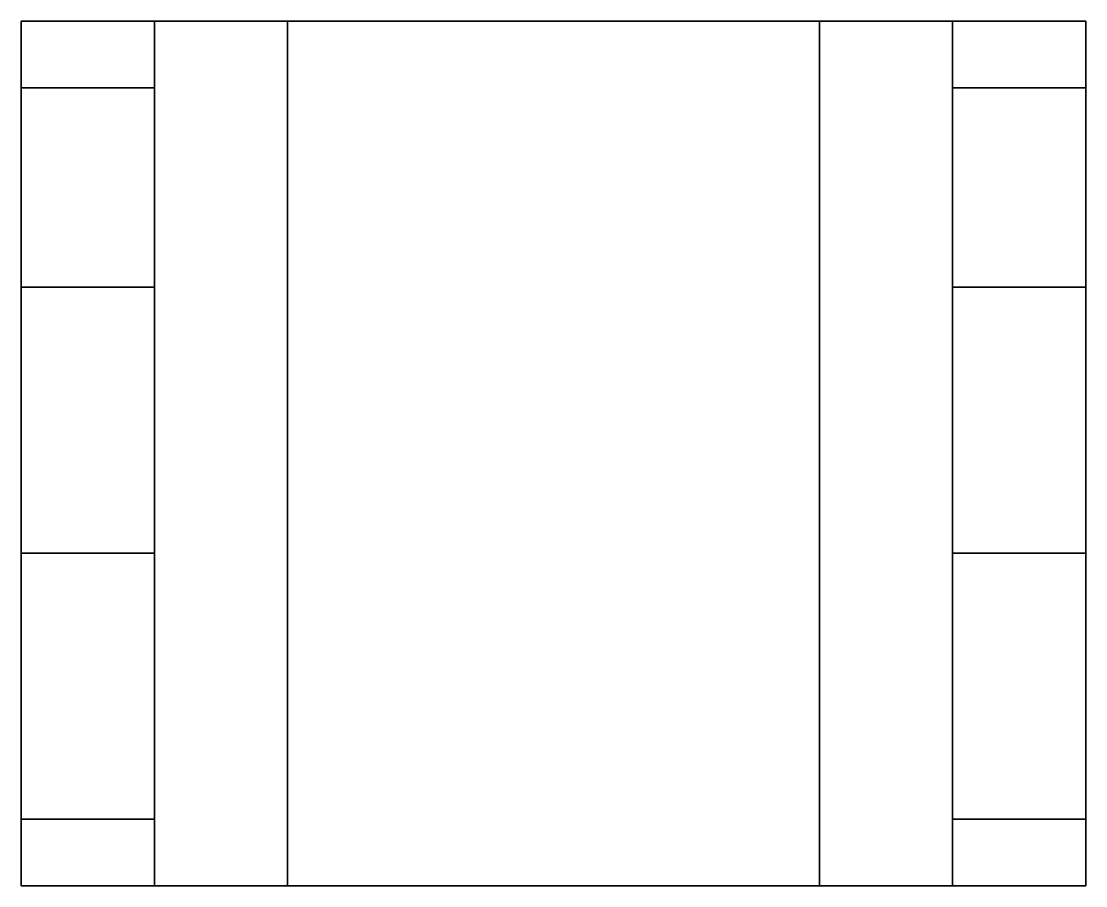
# Model space of a CAD drawing. Extents: x -0.08 to 0.08, y -0.06 to 0.07.
import ezdxf

# ---------------------------------------------------------------- set-up
doc = ezdxf.new("R2010")
doc.units = 0
doc.layers.add('MG_MOUNT', color=5, linetype='CONTINUOUS')

msp = doc.modelspace()

# ---------------------------------------------------------------- linework, layer by layer
at = {"layer": 'MG_MOUNT'}
for points in [[(-0.08, 0.07, 2.28), (-0.08, -0.06, 2.28), (-0.08, -0.06, 2.33), (-0.08, 0.07, 2.33)], [(0.08, 0.07, 2.33), (0.08, 0.07, 2.28), (-0.08, 0.07, 2.28), (-0.08, 0.07, 2.33)], [(0.08, 0.07, 2.28), (0.08, -0.06, 2.28), (-0.08, -0.06, 2.28), (-0.08, 0.07, 2.28)], [(-0.08, 0.07, 2.33), (-0.08, -0.06, 2.33), (-0.08, -0.05, 2.42), (-0.08, 0.06, 2.42)], [(-0.06, 0.06, 2.42), (-0.06, 0.07, 2.33), (-0.08, 0.07, 2.33), (-0.08, 0.06, 2.42)], [(-0.06, 0.07, 2.33), (-0.06, -0.06, 2.33), (0.06, -0.06, 2.33), (0.06, 0.07, 2.33)], [(-0.06, -0.05, 2.42), (-0.06, -0.06, 2.33), (-0.06, 0.07, 2.33), (-0.06, 0.06, 2.42)], [(-0.04, 0.07, 2.19), (-0.04, -0.06, 2.19), (-0.04, -0.06, 2.28), (-0.04, 0.07, 2.28)], [(0.04, 0.07, 2.28), (0.04, 0.07, 2.19), (-0.04, 0.07, 2.19), (-0.04, 0.07, 2.28)], [(0.04, -0.06, 2.28), (0.04, -0.06, 2.19), (0.04, 0.07, 2.19), (0.04, 0.07, 2.28)], [(0.08, 0.06, 2.42), (0.08, 0.07, 2.33), (0.06, 0.07, 2.33), (0.06, 0.06, 2.42)], [(0.06, 0.07, 2.33), (0.06, -0.06, 2.33), (0.06, -0.05, 2.42), (0.06, 0.06, 2.42)], [(0.08, -0.06, 2.33), (0.08, -0.06, 2.28), (0.08, 0.07, 2.28), (0.08, 0.07, 2.33)], [(0.08, -0.05, 2.42), (0.08, -0.06, 2.33), (0.08, 0.07, 2.33), (0.08, 0.06, 2.42)], [(-0.08, 0.06, 2.42), (-0.08, -0.05, 2.42), (-0.08, -0.01, 2.48), (-0.08, 0.03, 2.48)], [(-0.06, 0.03, 2.48), (-0.06, 0.06, 2.42), (-0.08, 0.06, 2.42), (-0.08, 0.03, 2.48)], [(-0.06, -0.01, 2.48), (-0.06, -0.05, 2.42), (-0.06, 0.06, 2.42), (-0.06, 0.03, 2.48)], [(0.06, 0.06, 2.42), (0.06, -0.05, 2.42), (0.06, -0.01, 2.48), (0.06, 0.03, 2.48)], [(0.08, 0.03, 2.48), (0.08, 0.06, 2.42), (0.06, 0.06, 2.42), (0.06, 0.03, 2.48)], [(0.08, -0.01, 2.48), (0.08, -0.05, 2.42), (0.08, 0.06, 2.42), (0.08, 0.03, 2.48)], [(-0.08, 0.03, 2.48), (-0.08, -0.01, 2.48), (-0.06, -0.01, 2.48), (-0.06, 0.03, 2.48)], [(0.06, 0.03, 2.48), (0.06, -0.01, 2.48), (0.08, -0.01, 2.48), (0.08, 0.03, 2.48)], [(-0.08, -0.01, 2.48), (-0.08, -0.05, 2.42), (-0.06, -0.05, 2.42), (-0.06, -0.01, 2.48)], [(0.06, -0.01, 2.48), (0.06, -0.05, 2.42), (0.08, -0.05, 2.42), (0.08, -0.01, 2.48)], [(-0.08, -0.05, 2.42), (-0.08, -0.06, 2.33), (-0.06, -0.06, 2.33), (-0.06, -0.05, 2.42)], [(0.06, -0.05, 2.42), (0.06, -0.06, 2.33), (0.08, -0.06, 2.33), (0.08, -0.05, 2.42)], [(-0.08, -0.06, 2.33), (-0.08, -0.06, 2.28), (0.08, -0.06, 2.28), (0.08, -0.06, 2.33)], [(-0.04, -0.06, 2.28), (-0.04, -0.06, 2.19), (0.04, -0.06, 2.19), (0.04, -0.06, 2.28)]]:
    msp.add_3dface(points, dxfattribs=at)

doc.saveas('drawing.dxf')
